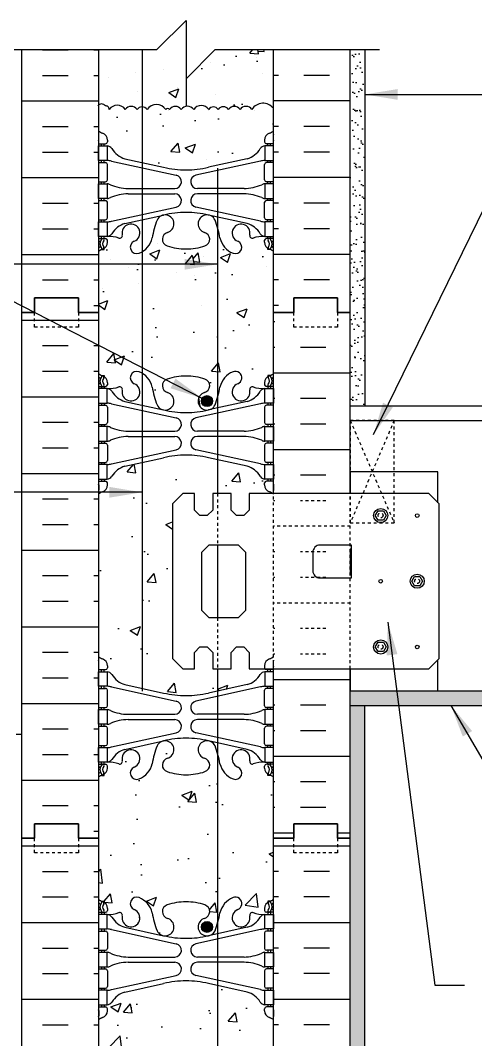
# Model space of a CAD drawing. Header units: inches. Extents: x 79.7 to 136.1, y 76 to 143.3.
# Drawn here: x 99.79 to 115.38, y 108.43 to 143.32 of the extents above; entities that cross this region are included whole.
import ezdxf

# ---------------------------------------------------------------- set-up
doc = ezdxf.new("R2010")
doc.units = ezdxf.units.IN
doc.header["$LTSCALE"] = 0.5
doc.header["$MEASUREMENT"] = 0
doc.linetypes.add('DASHED2', pattern=[0.375, 0.25, -0.125])
doc.linetypes.add('HIDDEN2', pattern=[0.1875, 0.125, -0.0625])
for name, color, linetype in [('HATCH', 12, 'Continuous'), ('line25', 2, 'Continuous'), ('LINE3', 3, 'Continuous'), ('LINE50', 5, 'Continuous'), ('LINE9', 9, 'Continuous'), ('TEXT', 4, 'Continuous'), ('Web_Edge', 9, 'Continuous')]:
    doc.layers.add(name, color=color, linetype=linetype)
doc.styles.add('DIM', font='romans.shx', dxfattribs={"width": 0.7})
doc.dimstyles.new('ext_12', dxfattribs={"dimscale": 12, "dimtxt": 0.09375, "dimasz": 0.09375, "dimexe": 0.09375, "dimexo": 0.0625, "dimgap": 0.0625, "dimtad": 1, "dimdec": 1, "dimzin": 3, "dimdsep": 46, "dimlunit": 4, "dimtxsty": 'DIM', "dimcen": 0.09, "dimdle": 0.09375, "dimclrt": 4, "dimadec": 0, "dimazin": 0, "dimtfac": 1, "dimtdec": 1, "dimtmove": 2, "dimatfit": 3, "dimfxl": 1, "dimfrac": 2, "dimtolj": 1, "dimtzin": 0, "dimarcsym": 0})

msp = doc.modelspace()

# ---------------------------------------------------------------- hatches: boundary and pattern name
at = {"layer": 'HATCH'}
h = msp.add_hatch(dxfattribs=at)
h.set_pattern_fill('AR-CONC', color=256, scale=0.5)
h.paths.add_polyline_path([(108.461, 142.32), (107.917, 142.32), (107.944, 142.173), (107.645, 142.199), (107.748, 142.32), (106.461, 142.32), (105.461, 141.32), (105.461, 140.38, 0.196927), (105.293, 140.272, 0.520567), (104.9, 140.272, 0.520567), (104.769, 140.272, 0.520567), (104.127, 140.272, 0.244698), (103.956, 140.361), (103.956, 138.454), (104.693, 138.293, 0.057795), (105.461, 138.203, 0.057795), (106.229, 138.293), (107.551, 138.583, 0.196323), (108, 138.929, -0.188973), (108.156, 139.024), (108.261, 139.024), (108.261, 139.094), (108.214, 139.094, -0.414214), (108.151, 139.157), (108.151, 139.224, -0.317837), (108.318, 139.46, 0.082415), (108.461, 139.539)])
h.paths.add_polyline_path([(103.956, 140.361, 0.244698), (103.786, 140.272, 0.520567), (103.38, 140.272, 0.520567), (102.829, 140.272, 0.520567), (102.698, 140.39, 0.448264), (102.461, 140.418), (102.461, 139.539, 0.082415), (102.604, 139.46, -0.317837), (102.771, 139.224), (102.771, 139.157, -0.414214), (102.709, 139.094), (102.661, 139.094), (102.661, 139.024), (102.766, 139.024, -0.188973), (102.922, 138.929, 0.196323), (103.371, 138.583), (103.956, 138.454)])
h.paths.add_polyline_path([(103.956, 135.401, -0.038735), (103.853, 135.35, -1), (103.689, 135.759, 2.182095), (103.279, 135.972, -0.601435), (103.16, 135.867, 0.10046), (102.766, 135.924), (102.661, 135.924), (102.661, 135.854), (102.709, 135.854, -0.414214), (102.771, 135.792), (102.771, 135.724, -0.249069), (102.661, 135.517), (102.661, 135.475), (102.571, 135.475, 0.064398), (102.461, 135.409), (102.461, 133.604), (102.787, 133.729), (102.685, 133.426), (102.461, 133.577), (102.461, 133.32), (102.461, 131.231, 0.064398), (102.571, 131.165), (102.661, 131.165), (102.661, 131.124, -0.249069), (102.771, 130.916), (102.771, 130.849, -0.414214), (102.709, 130.786), (102.661, 130.786), (102.661, 130.716), (102.766, 130.716, 0.10046), (103.16, 130.774, -0.601435), (103.279, 130.669, 2.182095), (103.689, 130.882, -1), (103.853, 131.29, -0.038735), (103.956, 131.239)])
h.paths.add_polyline_path([(106.534, 136.254, 0.02034), (106.455, 136.485, 0.223253), (106.255, 136.65), (106.235, 136.654, 0.955472), (106.097, 136.061, -0.735593), (106.11, 135.603, -0.082755), (105.461, 135.495, -0.082755), (104.812, 135.603, -0.735593), (104.825, 136.061, 0.955472), (104.687, 136.654), (104.667, 136.65, 0.223253), (104.467, 136.485, 0.053157), (104.301, 135.871, -0.203716), (103.956, 135.401), (103.956, 131.239, -0.203716), (104.301, 130.769, 0.053157), (104.467, 130.155, 0.223253), (104.667, 129.99), (104.687, 129.986, 0.955472), (104.825, 130.58, -0.735593), (104.812, 131.038, -0.082755), (105.461, 131.146, -0.082755), (106.11, 131.038, -0.735593), (106.097, 130.58, 0.955472), (106.235, 129.986), (106.255, 129.99, 0.223253), (106.455, 130.155, 0.02034), (106.534, 130.386)])
h.paths.add_polyline_path([(105.745, 134.964), (105.688, 135.278), (105.447, 134.99)], flags=16)
h.paths.add_polyline_path([(106.367, 130.286, -1), (105.992, 130.286, -1)], flags=16)
h.paths.add_polyline_path([(108.461, 133.32), (108.461, 135.409, 0.064398), (108.351, 135.475), (108.261, 135.475), (108.261, 135.517, -0.249069), (108.151, 135.724), (108.151, 135.792, -0.414214), (108.214, 135.854), (108.261, 135.854), (108.261, 135.924), (108.156, 135.924, 0.10046), (107.762, 135.867, -0.601435), (107.643, 135.972, 2.182095), (107.233, 135.759, -1), (107.069, 135.35, -0.24438), (106.621, 135.871, 0.032781), (106.534, 136.254), (106.534, 130.386, 0.032781), (106.621, 130.769, -0.24438), (107.069, 131.29, -1), (107.233, 130.882, 2.182095), (107.643, 130.669, -0.601435), (107.762, 130.774, 0.10046), (108.156, 130.716), (108.261, 130.716), (108.261, 130.786), (108.214, 130.786, -0.414214), (108.151, 130.849), (108.151, 130.916, -0.249069), (108.261, 131.124), (108.261, 131.165), (108.351, 131.165, 0.064398), (108.461, 131.231)])
h.paths.add_polyline_path([(106.636, 135.207), (106.988, 135.342), (106.886, 135.039)], flags=16)
h.paths.add_polyline_path([(106.534, 128.281), (106.229, 128.348, 0.057795), (105.461, 128.437, 0.057795), (104.693, 128.348), (103.956, 128.186), (103.956, 120.454), (104.693, 120.293, 0.057795), (105.461, 120.203, 0.057795), (106.229, 120.293), (106.534, 120.359), (106.534, 121.12), (106.376, 121.12), (106.376, 121.683), (106.189, 121.87), (105.939, 121.87), (105.751, 121.683), (105.751, 121.12), (105.355, 121.12), (105.001, 121.474), (105.001, 126.767), (105.355, 127.12), (105.751, 127.12), (105.751, 126.558), (105.939, 126.37), (106.189, 126.37), (106.376, 126.558), (106.376, 127.12), (106.534, 127.12)])
h.paths.add_polyline_path([(108.151, 127.416), (108.151, 127.484, -0.414214), (108.214, 127.546), (108.261, 127.546), (108.261, 127.616), (108.156, 127.616, -0.188973), (108, 127.711, 0.196323), (107.551, 128.058), (106.534, 128.281), (106.534, 127.12), (107.001, 127.12), (107.001, 126.558), (107.189, 126.37), (107.439, 126.37), (107.626, 126.558), (107.626, 127.12), (108.436, 127.12, 0.066668), (108.318, 127.181, -0.317837)])
h.paths.add_polyline_path([(103.956, 128.186), (103.371, 128.058, 0.196323), (102.922, 127.711, -0.188973), (102.766, 127.616), (102.661, 127.616), (102.661, 127.546), (102.709, 127.546, -0.414214), (102.771, 127.484), (102.771, 127.416, -0.317837), (102.604, 127.181, 0.082415), (102.461, 127.102), (102.461, 121.539, 0.082415), (102.604, 121.46, -0.317837), (102.771, 121.224), (102.771, 121.157, -0.414214), (102.709, 121.094), (102.661, 121.094), (102.661, 121.024), (102.766, 121.024, -0.188973), (102.922, 120.929, 0.196323), (103.371, 120.583), (103.956, 120.454)])
h.paths.add_polyline_path([(108, 120.929, -0.188973), (108.156, 121.024), (108.261, 121.024), (108.261, 121.094), (108.214, 121.094, -0.242214), (108.163, 121.12), (107.626, 121.12), (107.626, 121.683), (107.439, 121.87), (107.189, 121.87), (107.001, 121.683), (107.001, 121.12), (106.534, 121.12), (106.534, 120.359), (107.551, 120.583, 0.196323)])
h.paths.add_polyline_path([(106.534, 118.254, 0.02034), (106.455, 118.485, 0.223253), (106.255, 118.65), (106.235, 118.654, 0.955472), (106.097, 118.061, -0.735593), (106.11, 117.603, -0.082755), (105.461, 117.495, -0.082755), (104.812, 117.603, -0.735593), (104.825, 118.061, 0.955472), (104.687, 118.654), (104.667, 118.65, 0.223253), (104.467, 118.485, 0.053157), (104.301, 117.871, -0.24438), (103.853, 117.35, -1), (103.689, 117.759, 2.182095), (103.279, 117.972, -0.601435), (103.16, 117.867, 0.10046), (102.766, 117.924), (102.661, 117.924), (102.661, 117.854), (102.709, 117.854, -0.414214), (102.771, 117.792), (102.771, 117.724, -0.249069), (102.661, 117.517), (102.661, 117.475), (102.571, 117.475, 0.064398), (102.461, 117.409), (102.461, 115.32), (102.461, 113.231, 0.064398), (102.571, 113.165), (102.661, 113.165), (102.661, 113.124, -0.249069), (102.771, 112.916), (102.771, 112.849, -0.414214), (102.709, 112.786), (102.661, 112.786), (102.661, 112.716), (102.766, 112.716, 0.10046), (103.16, 112.774, -0.601435), (103.279, 112.669, 2.182095), (103.689, 112.882, -1), (103.853, 113.29, -0.24438), (104.301, 112.769, 0.053157), (104.467, 112.155, 0.223253), (104.667, 111.99), (104.687, 111.986, 0.955472), (104.825, 112.58, -0.735593), (104.812, 113.038, -0.082755), (105.461, 113.146, -0.082755), (106.11, 113.038, -0.735593), (106.097, 112.58, 0.955472), (106.235, 111.986), (106.255, 111.99, 0.223253), (106.455, 112.155, 0.02034), (106.534, 112.386)])
h.paths.add_polyline_path([(106.367, 112.286, -1), (105.992, 112.286, -1)], flags=16)
h.paths.add_polyline_path([(108.461, 115.32), (108.461, 117.409, 0.064398), (108.351, 117.475), (108.261, 117.475), (108.261, 117.517, -0.249069), (108.151, 117.724), (108.151, 117.792, -0.414214), (108.214, 117.854), (108.261, 117.854), (108.261, 117.924), (108.156, 117.924, 0.10046), (107.762, 117.867, -0.601435), (107.643, 117.972, 2.182095), (107.233, 117.759, -1), (107.069, 117.35, -0.24438), (106.621, 117.871, 0.032781), (106.534, 118.254), (106.534, 112.386, 0.032781), (106.621, 112.769, -0.24438), (107.069, 113.29, -1), (107.233, 112.882, 2.182095), (107.643, 112.669, -0.601435), (107.762, 112.774, 0.10046), (108.156, 112.716), (108.261, 112.716), (108.261, 112.786), (108.214, 112.786, -0.414214), (108.151, 112.849), (108.151, 112.916, -0.249069), (108.261, 113.124), (108.261, 113.165), (108.351, 113.165, 0.064398), (108.461, 113.231)])
h.paths.add_polyline_path([(106.534, 110.281), (106.229, 110.348, 0.057795), (105.461, 110.437, 0.057795), (104.693, 110.348), (103.371, 110.058, 0.196323), (102.922, 109.711, -0.188973), (102.766, 109.616), (102.661, 109.616), (102.661, 109.546), (102.709, 109.546, -0.414214), (102.771, 109.484), (102.771, 109.416, -0.317837), (102.604, 109.181, 0.082415), (102.461, 109.102), (102.461, 103.539, 0.082415), (102.604, 103.46, -0.317837), (102.771, 103.224), (102.771, 103.157, -0.414214), (102.709, 103.094), (102.661, 103.094), (102.661, 103.024), (102.766, 103.024, -0.188973), (102.922, 102.929, 0.196323), (103.371, 102.583), (104.693, 102.293, 0.057795), (105.461, 102.203, 0.057795), (106.229, 102.293), (106.534, 102.359)])
h.paths.add_polyline_path([(108.461, 109.102, 0.082415), (108.318, 109.181, -0.317837), (108.151, 109.416), (108.151, 109.484, -0.414214), (108.214, 109.546), (108.261, 109.546), (108.261, 109.616), (108.156, 109.616, -0.188973), (108, 109.711, 0.196323), (107.551, 110.058), (106.534, 110.281), (106.534, 102.359), (107.551, 102.583, 0.196323), (108, 102.929, -0.188973), (108.156, 103.024), (108.261, 103.024), (108.261, 103.094), (108.214, 103.094, -0.414214), (108.151, 103.157), (108.151, 103.224, -0.317837), (108.318, 103.46, 0.082415), (108.461, 103.539)])
h.paths.add_polyline_path([(106.534, 100.254, 0.02034), (106.455, 100.485, 0.223253), (106.255, 100.65), (106.235, 100.654, 0.955472), (106.097, 100.061, -0.735593), (106.11, 99.603, -0.082755), (105.461, 99.495, -0.082755), (104.812, 99.603, -0.735593), (104.825, 100.061, 0.955472), (104.687, 100.654), (104.667, 100.65, 0.223253), (104.467, 100.485, 0.053157), (104.301, 99.871, -0.24438), (103.853, 99.35, -1), (103.689, 99.759, 2.182095), (103.279, 99.972, -0.601435), (103.16, 99.867, 0.10046), (102.766, 99.924), (102.661, 99.924), (102.661, 99.854), (102.709, 99.854, -0.414214), (102.771, 99.792), (102.771, 99.724, -0.249069), (102.661, 99.517), (102.661, 99.475), (102.571, 99.475, 0.064398), (102.461, 99.409), (102.461, 97.32), (104.461, 97.32), (105.461, 98.32), (105.461, 96.32), (106.461, 97.32), (106.534, 97.32)])
h.paths.add_polyline_path([(108.461, 99.409, 0.064398), (108.351, 99.475), (108.261, 99.475), (108.261, 99.517, -0.249069), (108.151, 99.724), (108.151, 99.792, -0.414214), (108.214, 99.854), (108.261, 99.854), (108.261, 99.924), (108.156, 99.924, 0.10046), (107.762, 99.867, -0.601435), (107.643, 99.972, 2.182095), (107.233, 99.759, -1), (107.069, 99.35, -0.24438), (106.621, 99.871, 0.032781), (106.534, 100.254), (106.534, 97.32), (108.461, 97.32)])
h = msp.add_hatch(dxfattribs=at)
h.set_pattern_fill('AR-SAND', color=256, scale=0.25, style=0)
h.paths.add_polyline_path([(111.086, 130.12), (111.586, 130.12), (111.586, 142.32), (111.086, 142.32), (111.086, 133.32)])
h = msp.add_hatch(dxfattribs=at)
h.set_pattern_fill('INSUL', color=256, scale=7, style=0)
h.set_pattern_definition([(0, (-2823.7005, -281.6892), (0, 2.625), []), (0, (-2823.7005, -280.8142), (0, 2.625), [0.875, -0.875]), (0, (-2823.7005, -279.9392), (0, 2.625), [0.875, -0.875])])
h.paths.add_polyline_path([(99.836, 115.32), (100.274, 115.32), (100.274, 115.82), (101.774, 115.82), (101.774, 115.32), (102.461, 115.32), (102.461, 133.32), (101.774, 133.32), (101.774, 133.82), (100.274, 133.82), (100.274, 133.32), (99.836, 133.32)])
h = msp.add_hatch(dxfattribs=at)
h.set_pattern_fill('INSUL', color=256, scale=7, angle=180, style=0)
h.paths.add_polyline_path([(108.456, 129.416), (108.156, 129.416), (108.156, 128.916), (108.456, 128.916)])
h.paths.add_polyline_path([(111.086, 133.32), (110.649, 133.32), (110.649, 132.82), (109.149, 132.82), (109.149, 133.32), (108.461, 133.32), (108.461, 127.12), (111.086, 127.12)])
h = msp.add_hatch(dxfattribs=at)
h.set_pattern_fill('INSUL', color=256, scale=7, angle=180, style=0)
h.paths.add_polyline_path([(111.086, 121.12), (108.461, 121.12), (108.461, 115.32), (109.149, 115.32), (109.149, 115.82), (110.649, 115.82), (110.649, 115.32), (111.086, 115.32)])
h = msp.add_hatch(dxfattribs=at)
h.set_pattern_fill('AR-SAND', color=256, scale=0.25, style=0)
h.paths.add_polyline_path([(135.086, 120.37), (111.086, 120.37), (111.086, 119.87), (135.086, 119.87)])
h = msp.add_hatch(dxfattribs=at)
h.set_pattern_fill('AR-SAND', color=256, scale=0.25, style=0)
h.paths.add_polyline_path([(111.586, 119.87), (111.086, 119.87), (111.086, 115.32), (111.086, 97.32), (111.586, 97.32)])
h = msp.add_hatch(dxfattribs=at)
h.set_pattern_fill('INSUL', color=256, scale=7, style=0)
h.set_pattern_definition([(0, (-2823.7005, -299.6892), (0, 2.625), []), (0, (-2823.7005, -298.8142), (0, 2.625), [0.875, -0.875]), (0, (-2823.7005, -297.9392), (0, 2.625), [0.875, -0.875])])
h.paths.add_polyline_path([(99.836, 97.32), (100.274, 97.32), (100.274, 97.82), (101.774, 97.82), (101.774, 97.32), (102.461, 97.32), (102.461, 115.32), (101.774, 115.32), (101.774, 115.82), (100.274, 115.82), (100.274, 115.32), (99.836, 115.32)])
h = msp.add_hatch(dxfattribs=at)
h.set_pattern_fill('INSUL', color=256, scale=7, style=0)
h.set_pattern_definition([(180, (3034.6227, -299.6892), (0, 2.625), []), (180, (3034.6227, -298.8142), (0, 2.625), [0.875, -0.875]), (180, (3034.6227, -297.9392), (0, 2.625), [0.875, -0.875])])
h.paths.add_polyline_path([(111.086, 97.32), (110.649, 97.32), (110.649, 97.82), (109.149, 97.82), (109.149, 97.32), (108.461, 97.32), (108.461, 115.32), (109.149, 115.32), (109.149, 115.82), (110.649, 115.82), (110.649, 115.32), (111.086, 115.32)])
at = {"layer": 'LINE3'}
for points in [[(105.992, 130.286, 1), (106.367, 130.286, 1)], [(105.992, 112.286, 1), (106.367, 112.286, 1)]]:
    msp.add_hatch(color=256, dxfattribs=at).paths.add_polyline_path(points)

# ---------------------------------------------------------------- linework, layer by layer
at = {"layer": 'HATCH'}
for p, q in [((100.549, 142.311), (101.424, 142.311)), ((102.299, 142.311), (102.461, 142.311)), ((107.645, 142.199), (107.748, 142.32)), ((107.645, 142.199), (107.944, 142.172)), ((107.857, 142.045), (107.857, 142.045)), ((107.945, 142.17), (107.917, 142.32)), ((108.623, 142.311), (108.461, 142.311)), ((110.373, 142.311), (109.498, 142.311)), ((106.3, 141.886), (106.3, 141.886)), ((100.549, 141.436), (101.424, 141.436)), ((102.299, 141.436), (102.461, 141.436)), ((102.805, 141.38), (102.805, 141.38)), ((103.732, 141.534), (103.732, 141.534)), ((104.699, 141.63), (104.699, 141.63)), ((108.081, 141.519), (108.081, 141.519)), ((108.623, 141.436), (108.461, 141.436)), ((110.373, 141.436), (109.498, 141.436)), ((104.868, 140.846), (105.219, 140.98)), ((105.117, 140.676), (105.219, 140.978)), ((105.166, 141.018), (105.166, 141.018)), ((103.797, 140.901), (103.797, 140.901)), ((104.868, 140.846), (105.117, 140.678)), ((106.466, 140.788), (106.466, 140.788)), ((99.836, 140.561), (102.461, 140.561)), ((111.086, 140.561), (108.461, 140.561)), ((104.851, 140.229), (104.851, 140.229)), ((106.239, 140.222), (106.239, 140.222)), ((107.793, 140.238), (107.793, 140.238)), ((100.549, 139.686), (101.424, 139.686)), ((102.299, 139.686), (102.461, 139.686)), ((108.623, 139.686), (108.461, 139.686)), ((110.373, 139.686), (109.498, 139.686)), ((100.549, 138.811), (101.424, 138.811)), ((102.299, 138.811), (102.461, 138.811)), ((106.178, 138.557), (106.178, 138.557)), ((108.623, 138.811), (108.461, 138.811)), ((110.373, 138.811), (109.498, 138.811)), ((99.836, 137.936), (102.461, 137.936)), ((111.086, 137.936), (108.461, 137.936)), ((100.549, 137.061), (101.424, 137.061)), ((102.299, 137.061), (102.461, 137.061)), ((108.623, 137.061), (108.461, 137.061)), ((110.373, 137.061), (109.498, 137.061)), ((100.549, 136.186), (101.424, 136.186)), ((102.299, 136.186), (102.461, 136.186)), ((108.623, 136.186), (108.461, 136.186)), ((110.373, 136.186), (109.498, 136.186)), ((104.498, 135.691), (104.498, 135.691)), ((99.836, 135.311), (102.461, 135.311)), ((102.883, 135.132), (102.883, 135.132)), ((105.447, 134.99), (105.688, 135.278)), ((105.746, 134.962), (105.688, 135.275)), ((106.056, 135.228), (106.056, 135.228)), ((106.636, 135.207), (106.986, 135.342)), ((106.636, 135.207), (106.885, 135.039)), ((106.885, 135.037), (106.987, 135.339)), ((108.067, 135.187), (108.067, 135.187)), ((111.086, 135.311), (108.461, 135.311)), ((103.489, 134.876), (103.489, 134.876)), ((105.151, 134.687), (105.151, 134.687)), ((105.447, 134.99), (105.746, 134.964)), ((105.552, 135.02), (105.552, 135.02)), ((108.221, 134.907), (108.221, 134.907)), ((100.549, 134.436), (101.424, 134.436)), ((102.299, 134.436), (102.461, 134.436)), ((105.741, 134.571), (105.741, 134.571)), ((108.623, 134.436), (108.461, 134.436)), ((110.373, 134.436), (109.498, 134.436)), ((102.595, 134.157), (102.595, 134.157)), ((103.847, 134.322), (103.847, 134.322)), ((102.461, 133.604), (102.785, 133.729)), ((102.684, 133.425), (102.786, 133.727)), ((102.299, 133.561), (102.461, 133.561)), ((102.461, 133.577), (102.684, 133.427)), ((105.996, 133.564), (105.996, 133.564)), ((108.623, 133.561), (108.461, 133.561))]:
    msp.add_line(p, q, dxfattribs=at)
at = {"layer": 'HATCH', "linetype": 'HIDDEN2'}
for p, q in [((108.5, 126.875), (108.461, 126.875)), ((110.25, 126.875), (109.375, 126.875)), ((111.086, 126), (108.461, 126)), ((108.5, 125.125), (108.461, 125.125)), ((110.25, 125.125), (109.375, 125.125)), ((108.5, 124.25), (108.461, 124.25)), ((110.25, 124.25), (109.375, 124.25)), ((111.086, 123.375), (108.461, 123.375)), ((108.5, 122.5), (108.461, 122.5)), ((110.25, 122.5), (109.375, 122.5)), ((108.5, 121.625), (108.461, 121.625)), ((110.25, 121.625), (109.375, 121.625))]:
    msp.add_line(p, q, dxfattribs=at)
at = {"layer": 'HATCH'}
msp.add_lwpolyline([(108.451, 140.311, 0.520567), (107.717, 140.272, 0.520567), (107.311, 140.272, 0.520567), (106.917, 140.272, 0.520567), (106.564, 140.272, 0.520567), (106.236, 140.272, 0.520567), (105.725, 140.272, 0.520567), (105.293, 140.272, 0.520567), (104.9, 140.272, 0.520567), (104.769, 140.272, 0.520567), (104.127, 140.272, 0.520567), (103.786, 140.272, 0.520567), (103.38, 140.272, 0.520567), (102.829, 140.272, 0.520567), (102.698, 140.39, 0.520567), (102.436, 140.39)], format="xyb", dxfattribs=at)
at = {"layer": 'line25'}
for p, q in [((102.461, 142.32), (102.461, 133.32)), ((108.461, 133.32), (108.461, 142.32)), ((102.461, 133.32), (102.461, 115.32)), ((108.461, 127.12), (108.461, 133.32)), ((111.086, 129.62), (135.086, 129.62)), ((114.086, 127.87), (111.086, 127.87)), ((111.086, 127.87), (111.086, 127.12)), ((114.086, 126.807), (114.086, 127.87)), ((114.086, 120.37), (114.086, 121.434)), ((108.461, 115.32), (108.461, 121.12)), ((111.086, 121.12), (111.086, 120.37)), ((111.086, 120.37), (135.086, 120.37)), ((111.086, 120.37), (114.086, 120.37)), ((102.461, 115.32), (102.461, 97.32)), ((108.461, 97.32), (108.461, 115.32))]:
    msp.add_line(p, q, dxfattribs=at)
for points in [[(105.001, 126.767), (105.001, 121.474), (105.355, 121.12), (105.751, 121.12), (105.751, 121.683), (105.939, 121.87), (106.189, 121.87), (106.376, 121.683), (106.376, 121.12), (107.001, 121.12), (107.001, 121.683), (107.189, 121.87), (107.439, 121.87), (107.626, 121.683), (107.626, 121.12), (113.773, 121.12), (114.126, 121.474), (114.126, 126.767), (113.773, 127.12), (107.626, 127.12), (107.626, 126.558), (107.439, 126.37), (107.189, 126.37), (107.001, 126.558), (107.001, 127.12), (106.376, 127.12), (106.376, 126.558), (106.189, 126.37), (105.939, 126.37), (105.751, 126.558), (105.751, 127.12), (105.355, 127.12)], [(106.251, 122.87), (106.001, 123.12), (106.001, 125.12), (106.251, 125.37), (107.251, 125.37), (107.501, 125.12), (107.501, 123.12), (107.251, 122.87)]]:
    msp.add_lwpolyline(points, close=True, dxfattribs=at)
msp.add_lwpolyline([(109.801, 124.483, 0.414214), (110.051, 124.233), (111.126, 124.233), (111.126, 125.358), (110.051, 125.358, 0.414214), (109.801, 125.108)], format="xyb", close=True, dxfattribs=at)
at = {"layer": 'LINE3'}
for p, q in [((103.956, 142.32), (103.956, 120.354)), ((105.461, 141.32), (105.461, 140.38)), ((106.534, 138.266), (106.534, 127.12)), ((106.534, 125.37), (106.534, 122.87)), ((106.534, 121.12), (106.534, 97.32))]:
    msp.add_line(p, q, dxfattribs=at)
at = {"layer": 'LINE3', "linetype": 'HIDDEN2'}
for p, q in [((106.534, 127.12), (106.534, 125.37)), ((106.534, 122.87), (106.534, 121.12))]:
    msp.add_line(p, q, dxfattribs=at)
at = {"layer": 'LINE3'}
for centre in [(106.18, 130.286), (106.18, 112.286)]:
    msp.add_circle(centre, 0.188, dxfattribs=at)
at = {"layer": 'LINE50'}
for p, q in [((99.836, 133.32), (99.836, 142.32)), ((111.086, 133.32), (111.086, 142.32)), ((99.836, 115.32), (99.836, 133.32)), ((111.086, 127.12), (111.086, 133.32)), ((111.086, 115.32), (111.086, 121.12)), ((99.836, 97.32), (99.836, 115.32)), ((111.086, 97.32), (111.086, 115.32))]:
    msp.add_line(p, q, dxfattribs=at)
for points in [[(99.836, 133.32), (100.274, 133.32), (100.274, 133.82), (101.774, 133.82), (101.774, 133.32), (102.461, 133.32)], [(102.461, 133.32), (101.774, 133.32), (101.774, 133.82), (100.274, 133.82), (100.274, 133.32), (99.836, 133.32)], [(111.086, 133.32), (110.649, 133.32), (110.649, 133.82), (109.149, 133.82), (109.149, 133.32), (108.461, 133.32)], [(108.461, 133.32), (109.149, 133.32), (109.149, 133.82), (110.649, 133.82), (110.649, 133.32), (111.086, 133.32)], [(102.461, 115.32), (101.774, 115.32), (101.774, 115.82), (100.274, 115.82), (100.274, 115.32), (99.836, 115.32)], [(99.836, 115.32), (100.274, 115.32), (100.274, 115.82), (101.774, 115.82), (101.774, 115.32), (102.461, 115.32)], [(108.461, 115.32), (109.149, 115.32), (109.149, 115.82), (110.649, 115.82), (110.649, 115.32), (111.086, 115.32)], [(111.086, 115.32), (110.649, 115.32), (110.649, 115.82), (109.149, 115.82), (109.149, 115.32), (108.461, 115.32)]]:
    msp.add_lwpolyline(points, dxfattribs=at)
at = {"layer": 'LINE9'}
for p, q in [((111.586, 142.32), (111.586, 130.12)), ((111.086, 130.12), (135.086, 130.12)), ((111.086, 125.233), (111.086, 124.358)), ((111.086, 125.233), (111.126, 125.233)), ((111.086, 124.358), (111.126, 124.358)), ((111.086, 119.87), (135.086, 119.87)), ((111.586, 97.32), (111.586, 119.87)), ((99.836, 118.879), (99.649, 118.879))]:
    msp.add_line(p, q, dxfattribs=at)
at = {"layer": 'LINE9', "linetype": 'HIDDEN2'}
for p, q in [((111.086, 129.62), (112.586, 126.12)), ((112.586, 129.62), (111.086, 126.12)), ((108.461, 121.12), (108.461, 127.102)), ((111.086, 121.12), (111.086, 127.12))]:
    msp.add_line(p, q, dxfattribs=at)
at = {"layer": 'LINE9'}
msp.add_lwpolyline([(98.086, 142.32), (104.461, 142.32), (105.461, 143.32), (105.461, 141.32), (106.461, 142.32), (112.086, 142.32)], dxfattribs=at)
at = {"layer": 'LINE9', "linetype": 'DASHED2', "ltscale": 0.15}
for points in [[(101.774, 133.32), (101.774, 133.32), (101.774, 132.82), (100.274, 132.82), (100.274, 133.32), (100.274, 133.32)], [(101.774, 133.32), (101.774, 133.32), (101.774, 132.82), (100.274, 132.82), (100.274, 133.32), (100.274, 133.32)], [(110.649, 133.32), (110.649, 133.32), (110.649, 132.82), (109.149, 132.82), (109.149, 133.32), (109.149, 133.32)], [(110.649, 133.32), (110.649, 133.32), (110.649, 132.82), (109.149, 132.82), (109.149, 133.32), (109.149, 133.32)], [(101.774, 115.32), (101.774, 115.32), (101.774, 114.82), (100.274, 114.82), (100.274, 115.32), (100.274, 115.32)], [(101.774, 115.32), (101.774, 115.32), (101.774, 114.82), (100.274, 114.82), (100.274, 115.32), (100.274, 115.32)], [(110.649, 115.32), (110.649, 115.32), (110.649, 114.82), (109.149, 114.82), (109.149, 115.32), (109.149, 115.32)], [(110.649, 115.32), (110.649, 115.32), (110.649, 114.82), (109.149, 114.82), (109.149, 115.32), (109.149, 115.32)]]:
    msp.add_lwpolyline(points, dxfattribs=at)
at = {"layer": 'LINE9', "linetype": 'HIDDEN2'}
msp.add_lwpolyline([(111.086, 126.12), (112.586, 126.12), (112.586, 129.62), (111.086, 129.62)], close=True, dxfattribs=at)
at = {"layer": 'LINE9'}
for points in [[(112.219, 126.53), (112.311, 126.37), (112.219, 126.21), (112.034, 126.21), (111.942, 126.37), (112.034, 126.53)], [(113.469, 124.28), (113.561, 124.12), (113.469, 123.96), (113.284, 123.96), (113.192, 124.12), (113.284, 124.28)], [(112.219, 122.03), (112.311, 121.87), (112.219, 121.71), (112.034, 121.71), (111.942, 121.87), (112.034, 122.03)]]:
    msp.add_lwpolyline(points, close=True, dxfattribs=at)
for centre, radius in [((112.126, 126.37), 0.241), ((113.376, 126.37), 0.0625), ((113.376, 124.12), 0.241), ((112.126, 124.12), 0.0625), ((112.126, 121.87), 0.241), ((113.376, 121.87), 0.0625)]:
    msp.add_circle(centre, radius, dxfattribs=at)
at = {"layer": 'LINE9', "linetype": 'DASHED2'}
for centre in [(112.122, 126.374), (113.372, 124.124), (112.122, 121.874)]:
    msp.add_circle(centre, 0.0843, dxfattribs=at)
at = {"layer": 'Web_Edge'}
for p, q in [((102.471, 139.214), (102.471, 139.4)), ((102.771, 139.224), (102.771, 139.157)), ((108.151, 139.224), (108.151, 139.157)), ((108.451, 139.214), (108.451, 139.4)), ((102.461, 139.094), (102.709, 139.094)), ((102.571, 139.024), (102.571, 139.094)), ((102.661, 139.024), (102.661, 139.094)), ((108.461, 139.094), (108.214, 139.094)), ((108.261, 139.024), (108.261, 139.094)), ((108.351, 139.024), (108.351, 139.094)), ((102.571, 138.454), (102.571, 138.524)), ((102.661, 138.454), (102.661, 138.524)), ((103.371, 138.583), (104.693, 138.293)), ((107.551, 138.583), (106.229, 138.293)), ((108.261, 138.454), (108.261, 138.524)), ((108.351, 138.454), (108.351, 138.524)), ((102.461, 138.454), (102.709, 138.454)), ((102.771, 137.857), (102.771, 138.392)), ((102.91, 138.5), (105.121, 138.019)), ((108.012, 138.5), (105.801, 138.019)), ((108.151, 137.857), (108.151, 138.392)), ((108.461, 138.454), (108.214, 138.454)), ((102.461, 137.794), (102.709, 137.794)), ((102.571, 137.724), (102.571, 137.794)), ((102.661, 137.724), (102.661, 137.794)), ((103.476, 137.564), (105.072, 137.564)), ((107.446, 137.564), (105.85, 137.564)), ((108.461, 137.794), (108.214, 137.794)), ((108.261, 137.724), (108.261, 137.794)), ((108.351, 137.724), (108.351, 137.794)), ((102.461, 137.154), (102.709, 137.154)), ((102.571, 137.154), (102.571, 137.224)), ((102.661, 137.154), (102.661, 137.224)), ((103.476, 137.384), (105.072, 137.384)), ((107.446, 137.384), (105.85, 137.384)), ((108.461, 137.154), (108.214, 137.154)), ((108.261, 137.154), (108.261, 137.224)), ((108.351, 137.154), (108.351, 137.224)), ((102.771, 136.557), (102.771, 137.092)), ((102.91, 136.448), (105.121, 136.929)), ((108.012, 136.448), (105.801, 136.929)), ((108.151, 136.557), (108.151, 137.092)), ((102.461, 136.494), (102.709, 136.494)), ((102.571, 136.424), (102.571, 136.494)), ((102.661, 136.424), (102.661, 136.494)), ((103.371, 136.365), (104.693, 136.656)), ((107.551, 136.365), (106.229, 136.656)), ((108.461, 136.494), (108.214, 136.494)), ((108.261, 136.424), (108.261, 136.494)), ((108.351, 136.424), (108.351, 136.494)), ((102.461, 135.854), (102.709, 135.854)), ((102.461, 135.754), (102.503, 135.754)), ((102.571, 135.854), (102.571, 135.924)), ((102.661, 135.854), (102.661, 135.924)), ((102.771, 135.724), (102.771, 135.792)), ((108.151, 135.724), (108.151, 135.792)), ((108.461, 135.854), (108.214, 135.854)), ((108.261, 135.854), (108.261, 135.924)), ((108.351, 135.854), (108.351, 135.924)), ((108.461, 135.754), (108.419, 135.754)), ((102.571, 135.475), (102.661, 135.475)), ((102.661, 135.475), (102.661, 135.517)), ((108.261, 135.475), (108.261, 135.517)), ((108.351, 135.475), (108.261, 135.475)), ((102.461, 130.886), (102.503, 130.886)), ((102.571, 131.165), (102.661, 131.165)), ((102.661, 131.165), (102.661, 131.124)), ((102.771, 130.916), (102.771, 130.849)), ((108.151, 130.916), (108.151, 130.849)), ((108.351, 131.165), (108.261, 131.165)), ((108.261, 131.165), (108.261, 131.124)), ((108.461, 130.886), (108.419, 130.886)), ((102.461, 130.786), (102.709, 130.786)), ((102.571, 130.786), (102.571, 130.716)), ((102.661, 130.786), (102.661, 130.716)), ((108.461, 130.786), (108.214, 130.786)), ((108.261, 130.786), (108.261, 130.716)), ((108.351, 130.786), (108.351, 130.716)), ((102.571, 130.216), (102.571, 130.146)), ((102.661, 130.216), (102.661, 130.146)), ((102.91, 130.193), (105.121, 129.711)), ((103.371, 130.275), (104.693, 129.985)), ((108.012, 130.193), (105.801, 129.711)), ((107.551, 130.275), (106.229, 129.985)), ((108.261, 130.216), (108.261, 130.146)), ((108.351, 130.216), (108.351, 130.146)), ((102.461, 130.146), (102.709, 130.146)), ((102.771, 130.084), (102.771, 129.549)), ((108.151, 130.084), (108.151, 129.549)), ((108.461, 130.146), (108.214, 130.146)), ((102.461, 129.486), (102.709, 129.486)), ((102.571, 129.486), (102.571, 129.416)), ((102.661, 129.486), (102.661, 129.416)), ((108.461, 129.486), (108.214, 129.486)), ((108.261, 129.486), (108.261, 129.416)), ((108.351, 129.486), (108.351, 129.416)), ((103.476, 129.256), (105.072, 129.256)), ((107.446, 129.256), (105.85, 129.256)), ((102.461, 128.846), (102.709, 128.846)), ((102.571, 128.916), (102.571, 128.846)), ((102.661, 128.916), (102.661, 128.846)), ((102.771, 128.784), (102.771, 128.249)), ((103.476, 129.076), (105.072, 129.076)), ((107.446, 129.076), (105.85, 129.076)), ((108.151, 128.784), (108.151, 128.249)), ((108.461, 128.846), (108.214, 128.846)), ((108.261, 128.916), (108.261, 128.846)), ((108.351, 128.916), (108.351, 128.846)), ((102.91, 128.14), (105.121, 128.622)), ((108.012, 128.14), (105.801, 128.622)), ((102.461, 128.186), (102.709, 128.186)), ((102.571, 128.186), (102.571, 128.116)), ((102.661, 128.186), (102.661, 128.116)), ((103.371, 128.058), (104.693, 128.348)), ((107.551, 128.058), (106.229, 128.348)), ((108.461, 128.186), (108.214, 128.186)), ((108.261, 128.186), (108.261, 128.116)), ((108.351, 128.186), (108.351, 128.116)), ((102.461, 127.546), (102.709, 127.546)), ((102.471, 127.426), (102.471, 127.24)), ((102.571, 127.616), (102.571, 127.546)), ((102.661, 127.616), (102.661, 127.546)), ((102.771, 127.416), (102.771, 127.484)), ((108.151, 127.416), (108.151, 127.484)), ((108.461, 127.546), (108.214, 127.546)), ((108.261, 127.616), (108.261, 127.546)), ((108.351, 127.616), (108.351, 127.546)), ((108.451, 127.426), (108.451, 127.24)), ((102.461, 121.094), (102.709, 121.094)), ((102.471, 121.214), (102.471, 121.4)), ((102.571, 121.024), (102.571, 121.094)), ((102.661, 121.024), (102.661, 121.094)), ((102.771, 121.224), (102.771, 121.157)), ((108.151, 121.224), (108.151, 121.157)), ((108.461, 121.094), (108.214, 121.094)), ((108.261, 121.024), (108.261, 121.094)), ((108.351, 121.024), (108.351, 121.094)), ((108.451, 121.214), (108.451, 121.4)), ((102.461, 120.454), (102.709, 120.454)), ((102.571, 120.454), (102.571, 120.524)), ((102.661, 120.454), (102.661, 120.524)), ((102.771, 119.857), (102.771, 120.392)), ((102.91, 120.5), (105.121, 120.019)), ((103.371, 120.583), (104.693, 120.293)), ((108.012, 120.5), (105.801, 120.019)), ((107.551, 120.583), (106.229, 120.293)), ((108.151, 119.857), (108.151, 120.392)), ((108.461, 120.454), (108.214, 120.454)), ((108.261, 120.454), (108.261, 120.524)), ((108.351, 120.454), (108.351, 120.524)), ((102.461, 119.794), (102.709, 119.794)), ((102.571, 119.724), (102.571, 119.794)), ((102.661, 119.724), (102.661, 119.794)), ((108.461, 119.794), (108.214, 119.794)), ((108.261, 119.724), (108.261, 119.794)), ((108.351, 119.724), (108.351, 119.794)), ((103.476, 119.564), (105.072, 119.564)), ((103.476, 119.384), (105.072, 119.384)), ((107.446, 119.564), (105.85, 119.564)), ((107.446, 119.384), (105.85, 119.384)), ((102.461, 119.154), (102.709, 119.154)), ((102.571, 119.154), (102.571, 119.224)), ((102.661, 119.154), (102.661, 119.224)), ((102.771, 118.557), (102.771, 119.092)), ((108.151, 118.557), (108.151, 119.092)), ((108.461, 119.154), (108.214, 119.154)), ((108.261, 119.154), (108.261, 119.224)), ((108.351, 119.154), (108.351, 119.224)), ((102.91, 118.448), (105.121, 118.929)), ((103.371, 118.365), (104.693, 118.656)), ((108.012, 118.448), (105.801, 118.929)), ((107.551, 118.365), (106.229, 118.656)), ((102.461, 118.494), (102.709, 118.494)), ((102.571, 118.424), (102.571, 118.494)), ((102.661, 118.424), (102.661, 118.494)), ((108.461, 118.494), (108.214, 118.494)), ((108.261, 118.424), (108.261, 118.494)), ((108.351, 118.424), (108.351, 118.494)), ((102.461, 117.854), (102.709, 117.854)), ((102.461, 117.754), (102.503, 117.754)), ((102.571, 117.854), (102.571, 117.924)), ((102.661, 117.854), (102.661, 117.924)), ((102.771, 117.724), (102.771, 117.792)), ((108.151, 117.724), (108.151, 117.792)), ((108.461, 117.854), (108.214, 117.854)), ((108.261, 117.854), (108.261, 117.924)), ((108.351, 117.854), (108.351, 117.924)), ((108.461, 117.754), (108.419, 117.754)), ((102.571, 117.475), (102.661, 117.475)), ((102.661, 117.475), (102.661, 117.517)), ((108.261, 117.475), (108.261, 117.517)), ((108.351, 117.475), (108.261, 117.475)), ((102.571, 113.165), (102.661, 113.165)), ((102.661, 113.165), (102.661, 113.124)), ((108.351, 113.165), (108.261, 113.165)), ((108.261, 113.165), (108.261, 113.124)), ((102.461, 112.886), (102.503, 112.886)), ((102.461, 112.786), (102.709, 112.786)), ((102.571, 112.786), (102.571, 112.716)), ((102.661, 112.786), (102.661, 112.716)), ((102.771, 112.916), (102.771, 112.849)), ((108.151, 112.916), (108.151, 112.849)), ((108.461, 112.786), (108.214, 112.786)), ((108.261, 112.786), (108.261, 112.716)), ((108.351, 112.786), (108.351, 112.716)), ((108.461, 112.886), (108.419, 112.886)), ((102.461, 112.146), (102.709, 112.146)), ((102.571, 112.216), (102.571, 112.146)), ((102.661, 112.216), (102.661, 112.146)), ((102.771, 112.084), (102.771, 111.549)), ((102.91, 112.193), (105.121, 111.711)), ((103.371, 112.275), (104.693, 111.985)), ((108.012, 112.193), (105.801, 111.711)), ((107.551, 112.275), (106.229, 111.985)), ((108.151, 112.084), (108.151, 111.549)), ((108.461, 112.146), (108.214, 112.146)), ((108.261, 112.216), (108.261, 112.146)), ((108.351, 112.216), (108.351, 112.146)), ((102.461, 111.486), (102.709, 111.486)), ((102.571, 111.486), (102.571, 111.416)), ((102.661, 111.486), (102.661, 111.416)), ((108.461, 111.486), (108.214, 111.486)), ((108.261, 111.486), (108.261, 111.416)), ((108.351, 111.486), (108.351, 111.416)), ((103.476, 111.256), (105.072, 111.256)), ((103.476, 111.076), (105.072, 111.076)), ((107.446, 111.256), (105.85, 111.256)), ((107.446, 111.076), (105.85, 111.076)), ((102.461, 110.846), (102.709, 110.846)), ((102.571, 110.916), (102.571, 110.846)), ((102.661, 110.916), (102.661, 110.846)), ((102.771, 110.784), (102.771, 110.249)), ((102.91, 110.14), (105.121, 110.622)), ((108.012, 110.14), (105.801, 110.622)), ((108.151, 110.784), (108.151, 110.249)), ((108.461, 110.846), (108.214, 110.846)), ((108.261, 110.916), (108.261, 110.846)), ((108.351, 110.916), (108.351, 110.846)), ((103.371, 110.058), (104.693, 110.348)), ((107.551, 110.058), (106.229, 110.348)), ((102.461, 110.186), (102.709, 110.186)), ((102.571, 110.186), (102.571, 110.116)), ((102.661, 110.186), (102.661, 110.116)), ((108.461, 110.186), (108.214, 110.186)), ((108.261, 110.186), (108.261, 110.116)), ((108.351, 110.186), (108.351, 110.116)), ((102.571, 109.616), (102.571, 109.546)), ((102.661, 109.616), (102.661, 109.546)), ((108.261, 109.616), (108.261, 109.546)), ((108.351, 109.616), (108.351, 109.546)), ((102.461, 109.546), (102.709, 109.546)), ((102.471, 109.426), (102.471, 109.24)), ((102.771, 109.416), (102.771, 109.484)), ((108.151, 109.416), (108.151, 109.484)), ((108.461, 109.546), (108.214, 109.546)), ((108.451, 109.426), (108.451, 109.24))]:
    msp.add_line(p, q, dxfattribs=at)
for points in [[(102.466, 139.024), (102.766, 139.024), (102.766, 138.524), (102.466, 138.524)], [(108.456, 139.024), (108.156, 139.024), (108.156, 138.524), (108.456, 138.524)], [(102.466, 137.724), (102.766, 137.724), (102.766, 137.224), (102.466, 137.224)], [(108.456, 137.724), (108.156, 137.724), (108.156, 137.224), (108.456, 137.224)], [(102.466, 136.424), (102.766, 136.424), (102.766, 135.924), (102.466, 135.924)], [(108.456, 136.424), (108.156, 136.424), (108.156, 135.924), (108.456, 135.924)], [(102.466, 130.216), (102.766, 130.216), (102.766, 130.716), (102.466, 130.716)], [(108.456, 130.216), (108.156, 130.216), (108.156, 130.716), (108.456, 130.716)], [(102.466, 128.916), (102.766, 128.916), (102.766, 129.416), (102.466, 129.416)], [(108.456, 128.916), (108.156, 128.916), (108.156, 129.416), (108.456, 129.416)], [(102.466, 127.616), (102.766, 127.616), (102.766, 128.116), (102.466, 128.116)], [(108.456, 127.616), (108.156, 127.616), (108.156, 128.116), (108.456, 128.116)], [(102.466, 121.024), (102.766, 121.024), (102.766, 120.524), (102.466, 120.524)], [(108.456, 121.024), (108.156, 121.024), (108.156, 120.524), (108.456, 120.524)], [(102.466, 119.724), (102.766, 119.724), (102.766, 119.224), (102.466, 119.224)], [(108.456, 119.724), (108.156, 119.724), (108.156, 119.224), (108.456, 119.224)], [(102.466, 118.424), (102.766, 118.424), (102.766, 117.924), (102.466, 117.924)], [(108.456, 118.424), (108.156, 118.424), (108.156, 117.924), (108.456, 117.924)], [(102.466, 112.216), (102.766, 112.216), (102.766, 112.716), (102.466, 112.716)], [(108.456, 112.216), (108.156, 112.216), (108.156, 112.716), (108.456, 112.716)], [(102.466, 110.916), (102.766, 110.916), (102.766, 111.416), (102.466, 111.416)], [(108.456, 110.916), (108.156, 110.916), (108.156, 111.416), (108.456, 111.416)], [(102.466, 109.616), (102.766, 109.616), (102.766, 110.116), (102.466, 110.116)], [(108.456, 109.616), (108.156, 109.616), (108.156, 110.116), (108.456, 110.116)]]:
    msp.add_lwpolyline(points, close=True, dxfattribs=at)
for centre, radius, start, end in [((102.771, 139.931), 0.5, 231.6833, 250.5288), ((102.771, 139.931), 0.6, 238.8907, 238.927), ((102.451, 139.4), 0.02, 360, 58.927), ((102.521, 139.224), 0.25, 0, 70.5288), ((108.401, 139.224), 0.25, 109.4712, 180), ((108.151, 139.931), 0.5, 289.4712, 308.3167), ((108.471, 139.4), 0.02, 121.073, 180), ((108.151, 139.931), 0.6, 301.073, 301.1093), ((102.451, 139.214), 0.02, 299.988, 360), ((102.709, 139.157), 0.0625, 270, 0), ((102.723, 138.778), 0.25, 37.2777, 80.0823), ((103.57, 139.306), 0.75, 210.155, 254.5838), ((107.352, 139.306), 0.75, 285.4162, 329.845), ((108.199, 138.778), 0.25, 99.9177, 142.7223), ((108.214, 139.157), 0.0625, 180, 270), ((108.471, 139.214), 0.02, 180, 240.012), ((102.675, 137.528), 1, 76.4291, 84.7991), ((108.247, 137.528), 1, 95.2009, 103.5709), ((102.709, 138.392), 0.0625, 0, 90), ((105.461, 141.56), 3.356, 256.7692, 270), ((105.461, 141.56), 3.356, 270, 283.2308), ((108.214, 138.392), 0.0625, 90, 180), ((102.709, 137.857), 0.0625, 270, 0), ((105.072, 137.794), 0.23, 270, 77.6055), ((105.85, 137.794), 0.23, 102.3945, 270), ((108.214, 137.857), 0.0625, 180, 270), ((102.762, 137.505), 0.219, 60.4937, 88.92), ((102.762, 137.505), 0.219, 60.4937, 88.92), ((103.506, 139.164), 1.6, 246.5673, 268.9203), ((103.506, 139.164), 1.6, 246.5673, 268.9203), ((107.416, 139.164), 1.6, 271.0797, 293.4327), ((107.416, 139.164), 1.6, 271.0797, 293.4327), ((108.16, 137.505), 0.219, 91.08, 119.5063), ((108.16, 137.505), 0.219, 91.08, 119.5063), ((102.709, 137.092), 0.0625, 0, 90), ((102.762, 137.443), 0.219, 271.08, 299.5063), ((103.506, 135.784), 1.6, 91.0797, 113.4327), ((105.072, 137.154), 0.23, 282.3945, 90), ((105.85, 137.154), 0.23, 90, 257.6055), ((107.416, 135.784), 1.6, 66.5673, 88.9203), ((108.16, 137.443), 0.219, 240.4937, 268.92), ((108.214, 137.092), 0.0625, 90, 180), ((102.709, 136.557), 0.0625, 270, 0), ((102.675, 137.42), 1, 275.2009, 283.5709), ((107.264, 135.4), 3, 158.8016, 170.9727), ((104.743, 136.355), 0.305, 285.7253, 154.6218), ((105.461, 133.389), 3.356, 90, 103.2308), ((105.461, 133.389), 3.356, 76.7692, 90), ((106.18, 136.355), 0.305, 25.3782, 254.2747), ((103.658, 135.4), 3, 9.0273, 21.1984), ((108.247, 137.42), 1, 256.4291, 264.7991), ((108.214, 136.557), 0.0625, 180, 270), ((103.57, 135.642), 0.75, 105.4162, 149.845), ((103.576, 136.042), 0.305, 291.8037, 193.3205), ((107.346, 136.042), 0.305, 346.6795, 248.1963), ((107.352, 135.642), 0.75, 30.155, 74.5838), ((102.503, 135.734), 0.02, 345.8459, 90), ((102.765, 135.67), 0.25, 137.5391, 219.8855), ((102.614, 135.808), 0.045, 317.5391, 137.5391), ((102.765, 135.67), 0.16, 137.5391, 219.9999), ((102.709, 135.792), 0.0625, 360, 90), ((102.723, 136.17), 0.25, 279.9177, 322.7223), ((102.822, 134.926), 1, 70.0933, 93.2121), ((103.192, 135.951), 0.09, 251.1349, 13.3205), ((103.771, 135.555), 0.22, 111.8037, 291.8037), ((103.576, 136.042), 0.745, 291.8037, 346.7348), ((104.89, 135.83), 0.24, 105.7253, 251.077), ((106.032, 135.83), 0.24, 288.923, 74.2747), ((107.346, 136.042), 0.745, 193.2652, 248.1963), ((107.151, 135.555), 0.22, 248.1963, 68.1963), ((107.73, 135.951), 0.09, 166.6795, 288.8651), ((108.1, 134.926), 1, 86.7879, 109.9067), ((108.199, 136.17), 0.25, 217.2777, 260.0823), ((108.214, 135.792), 0.0625, 90, 180), ((108.309, 135.808), 0.045, 42.4609, 222.4609), ((108.157, 135.67), 0.16, 320.0001, 42.4609), ((108.157, 135.67), 0.25, 320.1145, 42.4609), ((108.419, 135.734), 0.02, 90, 194.1541), ((102.771, 135.017), 0.6, 114.9252, 121.1093), ((102.771, 135.017), 0.5, 109.4712, 128.3167), ((102.51, 135.579), 0.02, 294.9252, 19.2084), ((102.607, 135.539), 0.045, 218.552, 40.8121), ((102.521, 135.724), 0.25, 289.4712, 360), ((105.461, 137.495), 2, 251.077, 270), ((105.461, 137.495), 2, 270, 288.923), ((108.401, 135.724), 0.25, 180, 250.5288), ((108.315, 135.539), 0.045, 139.1879, 321.448), ((108.151, 135.017), 0.5, 51.6833, 70.5288), ((108.412, 135.579), 0.02, 160.7916, 245.0748), ((108.151, 135.017), 0.6, 58.8907, 65.0748), ((102.771, 131.624), 0.5, 231.6833, 250.5288), ((103.771, 131.086), 0.22, 68.1963, 248.1963), ((103.576, 130.598), 0.745, 13.2652, 68.1963), ((107.346, 130.598), 0.745, 111.8037, 166.7348), ((107.151, 131.086), 0.22, 291.8037, 111.8037), ((108.151, 131.624), 0.5, 289.4712, 308.3167), ((102.771, 131.624), 0.6, 238.8907, 245.0748), ((102.503, 130.906), 0.02, 270, 14.1541), ((102.765, 130.971), 0.25, 140.1145, 222.4609), ((102.51, 131.061), 0.02, 340.7916, 65.0748), ((102.607, 131.102), 0.045, 319.1879, 141.448), ((102.614, 130.833), 0.045, 222.4609, 42.4609), ((102.521, 130.916), 0.25, 0, 70.5288), ((102.765, 130.971), 0.16, 140.0001, 222.4609), ((102.709, 130.849), 0.0625, 270, 0), ((103.576, 130.598), 0.305, 166.6795, 68.1963), ((104.89, 130.811), 0.24, 108.923, 254.2747), ((105.461, 129.146), 2, 90, 108.923), ((105.461, 129.146), 2, 71.077, 90), ((106.032, 130.811), 0.24, 285.7253, 71.077), ((107.346, 130.598), 0.305, 111.8037, 13.3205), ((108.401, 130.916), 0.25, 109.4712, 180), ((108.214, 130.849), 0.0625, 180, 270), ((108.309, 130.833), 0.045, 137.5391, 317.5391), ((108.315, 131.102), 0.045, 38.552, 220.8121), ((108.157, 130.971), 0.16, 317.5391, 39.9999), ((108.157, 130.971), 0.25, 317.5391, 39.8855), ((108.412, 131.061), 0.02, 114.9252, 199.2084), ((108.419, 130.906), 0.02, 165.8459, 270), ((108.151, 131.624), 0.6, 294.9252, 301.1093), ((102.822, 131.715), 1, 266.7879, 289.9067), ((102.723, 130.47), 0.25, 37.2777, 80.0823), ((103.57, 130.998), 0.75, 210.155, 254.5838), ((103.192, 130.689), 0.09, 346.6795, 108.8651), ((107.264, 131.24), 3, 189.0273, 201.1984), ((104.743, 130.286), 0.305, 205.3782, 74.2747), ((106.18, 130.286), 0.305, 105.7253, 334.6218), ((103.658, 131.24), 3, 338.8016, 350.9727), ((107.352, 130.998), 0.75, 285.4162, 329.845), ((107.73, 130.689), 0.09, 71.1349, 193.3205), ((108.1, 131.715), 1, 250.0933, 273.2121), ((108.199, 130.47), 0.25, 99.9177, 142.7223), ((102.675, 129.221), 1, 76.4291, 84.7991), ((108.247, 129.221), 1, 95.2009, 103.5709), ((102.709, 130.084), 0.0625, 0, 90), ((105.461, 133.252), 3.356, 256.7692, 270), ((105.461, 133.252), 3.356, 270, 283.2308), ((108.214, 130.084), 0.0625, 90, 180), ((102.709, 129.549), 0.0625, 270, 0), ((105.072, 129.486), 0.23, 270, 77.6055), ((105.85, 129.486), 0.23, 102.3945, 270), ((108.214, 129.549), 0.0625, 180, 270), ((102.762, 129.198), 0.219, 60.4937, 88.92), ((103.506, 130.856), 1.6, 246.5673, 268.9203), ((107.416, 130.856), 1.6, 271.0797, 293.4327), ((108.16, 129.198), 0.219, 91.08, 119.5063), ((102.709, 128.784), 0.0625, 0, 90), ((102.762, 129.135), 0.219, 271.08, 299.5063), ((102.762, 129.135), 0.219, 271.08, 299.5063), ((103.506, 127.477), 1.6, 91.0797, 113.4327), ((103.506, 127.477), 1.6, 91.0797, 113.4327), ((105.072, 128.846), 0.23, 282.3945, 90), ((105.85, 128.846), 0.23, 90, 257.6055), ((107.416, 127.477), 1.6, 66.5673, 88.9203), ((107.416, 127.477), 1.6, 66.5673, 88.9203), ((108.16, 129.135), 0.219, 240.4937, 268.92), ((108.16, 129.135), 0.219, 240.4937, 268.92), ((108.214, 128.784), 0.0625, 90, 180), ((105.461, 125.081), 3.356, 90, 103.2308), ((105.461, 125.081), 3.356, 76.7692, 90), ((102.709, 128.249), 0.0625, 270, 0), ((102.675, 129.112), 1, 275.2009, 283.5709), ((103.57, 127.335), 0.75, 105.4162, 149.845), ((107.352, 127.335), 0.75, 30.155, 74.5838), ((108.247, 129.112), 1, 256.4291, 264.7991), ((108.214, 128.249), 0.0625, 180, 270), ((102.723, 127.863), 0.25, 279.9177, 322.7223), ((108.199, 127.863), 0.25, 217.2777, 260.0823), ((102.451, 127.426), 0.02, 0, 60.012), ((102.521, 127.416), 0.25, 289.4712, 360), ((102.709, 127.484), 0.0625, 360, 90), ((108.214, 127.484), 0.0625, 90, 180), ((108.401, 127.416), 0.25, 180, 250.5288), ((108.471, 127.426), 0.02, 119.988, 180), ((102.451, 127.24), 0.02, 301.073, 0), ((102.771, 126.709), 0.6, 121.073, 121.1093), ((102.771, 126.709), 0.5, 109.4712, 128.3167), ((108.151, 126.709), 0.5, 51.6833, 70.5288), ((108.471, 127.24), 0.02, 180, 238.927), ((108.151, 126.709), 0.6, 58.8907, 58.927), ((102.771, 121.931), 0.5, 231.6833, 250.5288), ((102.521, 121.224), 0.25, 0, 70.5288), ((108.401, 121.224), 0.25, 109.4712, 180), ((108.151, 121.931), 0.5, 289.4712, 308.3167), ((102.771, 121.931), 0.6, 238.8907, 238.927), ((102.451, 121.4), 0.02, 360, 58.927), ((102.451, 121.214), 0.02, 299.988, 360), ((102.709, 121.157), 0.0625, 270, 0), ((108.214, 121.157), 0.0625, 180, 270), ((108.471, 121.4), 0.02, 121.073, 180), ((108.471, 121.214), 0.02, 180, 240.012), ((108.151, 121.931), 0.6, 301.073, 301.1093), ((102.723, 120.778), 0.25, 37.2777, 80.0823), ((103.57, 121.306), 0.75, 210.155, 254.5838), ((107.352, 121.306), 0.75, 285.4162, 329.845), ((108.199, 120.778), 0.25, 99.9177, 142.7223), ((102.709, 120.392), 0.0625, 0, 90), ((102.675, 119.528), 1, 76.4291, 84.7991), ((108.247, 119.528), 1, 95.2009, 103.5709), ((108.214, 120.392), 0.0625, 90, 180), ((105.461, 123.56), 3.356, 256.7692, 270), ((105.461, 123.56), 3.356, 270, 283.2308), ((102.709, 119.857), 0.0625, 270, 0), ((102.762, 119.505), 0.219, 60.4937, 88.92), ((102.762, 119.505), 0.219, 60.4937, 88.92), ((103.506, 121.164), 1.6, 246.5673, 268.9203), ((103.506, 121.164), 1.6, 246.5673, 268.9203), ((105.072, 119.794), 0.23, 270, 77.6055), ((105.85, 119.794), 0.23, 102.3945, 270), ((107.416, 121.164), 1.6, 271.0797, 293.4327), ((107.416, 121.164), 1.6, 271.0797, 293.4327), ((108.16, 119.505), 0.219, 91.08, 119.5063), ((108.16, 119.505), 0.219, 91.08, 119.5063), ((108.214, 119.857), 0.0625, 180, 270), ((103.506, 117.784), 1.6, 91.0797, 113.4327), ((105.072, 119.154), 0.23, 282.3945, 90), ((105.85, 119.154), 0.23, 90, 257.6055), ((107.416, 117.784), 1.6, 66.5673, 88.9203), ((102.709, 119.092), 0.0625, 0, 90), ((102.762, 119.443), 0.219, 271.08, 299.5063), ((108.16, 119.443), 0.219, 240.4937, 268.92), ((108.214, 119.092), 0.0625, 90, 180), ((104.743, 118.355), 0.305, 285.7253, 154.6218), ((105.461, 115.389), 3.356, 90, 103.2308), ((105.461, 115.389), 3.356, 76.7692, 90), ((106.18, 118.355), 0.305, 25.3782, 254.2747), ((102.709, 118.557), 0.0625, 270, 0), ((102.675, 119.42), 1, 275.2009, 283.5709), ((103.57, 117.642), 0.75, 105.4162, 149.845), ((103.576, 118.042), 0.305, 291.8037, 193.3205), ((107.264, 117.4), 3, 158.8016, 170.9727), ((103.658, 117.4), 3, 9.0273, 21.1984), ((107.346, 118.042), 0.305, 346.6795, 248.1963), ((107.352, 117.642), 0.75, 30.155, 74.5838), ((108.247, 119.42), 1, 256.4291, 264.7991), ((108.214, 118.557), 0.0625, 180, 270), ((102.723, 118.17), 0.25, 279.9177, 322.7223), ((103.192, 117.951), 0.09, 251.1349, 13.3205), ((104.89, 117.83), 0.24, 105.7253, 251.077), ((106.032, 117.83), 0.24, 288.923, 74.2747), ((107.73, 117.951), 0.09, 166.6795, 288.8651), ((108.199, 118.17), 0.25, 217.2777, 260.0823), ((102.503, 117.734), 0.02, 345.8459, 90), ((102.765, 117.67), 0.25, 137.5391, 219.8855), ((102.51, 117.579), 0.02, 294.9252, 19.2084), ((102.614, 117.808), 0.045, 317.5391, 137.5391), ((102.521, 117.724), 0.25, 289.4712, 360), ((102.765, 117.67), 0.16, 137.5391, 219.9999), ((102.709, 117.792), 0.0625, 360, 90), ((102.822, 116.926), 1, 70.0933, 93.2121), ((103.771, 117.555), 0.22, 111.8037, 291.8037), ((103.576, 118.042), 0.745, 291.8037, 346.7348), ((105.461, 119.495), 2, 251.077, 270), ((105.461, 119.495), 2, 270, 288.923), ((107.346, 118.042), 0.745, 193.2652, 248.1963), ((107.151, 117.555), 0.22, 248.1963, 68.1963), ((108.1, 116.926), 1, 86.7879, 109.9067), ((108.214, 117.792), 0.0625, 90, 180), ((108.401, 117.724), 0.25, 180, 250.5288), ((108.309, 117.808), 0.045, 42.4609, 222.4609), ((108.157, 117.67), 0.16, 320.0001, 42.4609), ((108.157, 117.67), 0.25, 320.1145, 42.4609), ((108.412, 117.579), 0.02, 160.7916, 245.0748), ((108.419, 117.734), 0.02, 90, 194.1541), ((102.771, 117.017), 0.6, 114.9252, 121.1093), ((102.771, 117.017), 0.5, 109.4712, 128.3167), ((102.607, 117.539), 0.045, 218.552, 40.8121), ((108.315, 117.539), 0.045, 139.1879, 321.448), ((108.151, 117.017), 0.5, 51.6833, 70.5288), ((108.151, 117.017), 0.6, 58.8907, 65.0748), ((102.771, 113.624), 0.5, 231.6833, 250.5288), ((102.771, 113.624), 0.6, 238.8907, 245.0748), ((102.765, 112.971), 0.25, 140.1145, 222.4609), ((102.51, 113.061), 0.02, 340.7916, 65.0748), ((102.607, 113.102), 0.045, 319.1879, 141.448), ((102.521, 112.916), 0.25, 0, 70.5288), ((102.765, 112.971), 0.16, 140.0001, 222.4609), ((103.771, 113.086), 0.22, 68.1963, 248.1963), ((103.576, 112.598), 0.745, 13.2652, 68.1963), ((105.461, 111.146), 2, 90, 108.923), ((105.461, 111.146), 2, 71.077, 90), ((107.346, 112.598), 0.745, 111.8037, 166.7348), ((107.151, 113.086), 0.22, 291.8037, 111.8037), ((108.401, 112.916), 0.25, 109.4712, 180), ((108.315, 113.102), 0.045, 38.552, 220.8121), ((108.157, 112.971), 0.16, 317.5391, 39.9999), ((108.151, 113.624), 0.5, 289.4712, 308.3167), ((108.157, 112.971), 0.25, 317.5391, 39.8855), ((108.412, 113.061), 0.02, 114.9252, 199.2084), ((108.151, 113.624), 0.6, 294.9252, 301.1093), ((102.503, 112.906), 0.02, 270, 14.1541), ((102.614, 112.833), 0.045, 222.4609, 42.4609), ((102.709, 112.849), 0.0625, 270, 0), ((102.822, 113.715), 1, 266.7879, 289.9067), ((102.723, 112.47), 0.25, 37.2777, 80.0823), ((103.192, 112.689), 0.09, 346.6795, 108.8651), ((103.576, 112.598), 0.305, 166.6795, 68.1963), ((107.264, 113.24), 3, 189.0273, 201.1984), ((104.89, 112.811), 0.24, 108.923, 254.2747), ((106.032, 112.811), 0.24, 285.7253, 71.077), ((103.658, 113.24), 3, 338.8016, 350.9727), ((107.346, 112.598), 0.305, 111.8037, 13.3205), ((107.73, 112.689), 0.09, 71.1349, 193.3205), ((108.1, 113.715), 1, 250.0933, 273.2121), ((108.199, 112.47), 0.25, 99.9177, 142.7223), ((108.214, 112.849), 0.0625, 180, 270), ((108.309, 112.833), 0.045, 137.5391, 317.5391), ((108.419, 112.906), 0.02, 165.8459, 270), ((103.57, 112.998), 0.75, 210.155, 254.5838), ((104.743, 112.286), 0.305, 205.3782, 74.2747), ((106.18, 112.286), 0.305, 105.7253, 334.6218), ((107.352, 112.998), 0.75, 285.4162, 329.845), ((102.709, 112.084), 0.0625, 0, 90), ((102.675, 111.221), 1, 76.4291, 84.7991), ((108.247, 111.221), 1, 95.2009, 103.5709), ((108.214, 112.084), 0.0625, 90, 180), ((105.461, 115.252), 3.356, 256.7692, 270), ((105.072, 111.486), 0.23, 270, 77.6055), ((105.461, 115.252), 3.356, 270, 283.2308), ((105.85, 111.486), 0.23, 102.3945, 270), ((102.709, 111.549), 0.0625, 270, 0), ((102.762, 111.198), 0.219, 60.4937, 88.92), ((103.506, 112.856), 1.6, 246.5673, 268.9203), ((107.416, 112.856), 1.6, 271.0797, 293.4327), ((108.16, 111.198), 0.219, 91.08, 119.5063), ((108.214, 111.549), 0.0625, 180, 270), ((103.506, 109.477), 1.6, 91.0797, 113.4327), ((103.506, 109.477), 1.6, 91.0797, 113.4327), ((105.072, 110.846), 0.23, 282.3945, 90), ((105.85, 110.846), 0.23, 90, 257.6055), ((107.416, 109.477), 1.6, 66.5673, 88.9203), ((107.416, 109.477), 1.6, 66.5673, 88.9203), ((102.709, 110.784), 0.0625, 0, 90), ((102.762, 111.135), 0.219, 271.08, 299.5063), ((102.762, 111.135), 0.219, 271.08, 299.5063), ((108.16, 111.135), 0.219, 240.4937, 268.92), ((108.16, 111.135), 0.219, 240.4937, 268.92), ((108.214, 110.784), 0.0625, 90, 180), ((105.461, 107.081), 3.356, 90, 103.2308), ((105.461, 107.081), 3.356, 76.7692, 90), ((102.709, 110.249), 0.0625, 270, 0), ((102.675, 111.112), 1, 275.2009, 283.5709), ((103.57, 109.335), 0.75, 105.4162, 149.845), ((107.352, 109.335), 0.75, 30.155, 74.5838), ((108.247, 111.112), 1, 256.4291, 264.7991), ((108.214, 110.249), 0.0625, 180, 270), ((102.723, 109.863), 0.25, 279.9177, 322.7223), ((108.199, 109.863), 0.25, 217.2777, 260.0823), ((102.451, 109.426), 0.02, 0, 60.012), ((102.451, 109.24), 0.02, 301.073, 0), ((102.771, 108.709), 0.6, 121.073, 121.1093), ((102.521, 109.416), 0.25, 289.4712, 360), ((102.709, 109.484), 0.0625, 360, 90), ((108.214, 109.484), 0.0625, 90, 180), ((108.401, 109.416), 0.25, 180, 250.5288), ((108.471, 109.426), 0.02, 119.988, 180), ((108.471, 109.24), 0.02, 180, 238.927), ((108.151, 108.709), 0.6, 58.8907, 58.927), ((102.771, 108.709), 0.5, 109.4712, 128.3167), ((108.151, 108.709), 0.5, 51.6833, 70.5288)]:
    msp.add_arc(centre, radius, start, end, dxfattribs=at)

# ---------------------------------------------------------------- leaders
at = {"layer": 'TEXT'}
for points, override in [([(111.586, 140.785), (122.349, 140.785)], {"dimgap": 0.0625, "dimtad": 0}), ([(111.879, 129.14), (115.692, 136.936), (117.976, 136.936)], {"dimtad": 0}), ([(106.534, 134.97), (97.043, 134.97), (91.968, 134.97)], {"dimgap": 0.0625, "dimtad": 0}), ([(106.017, 130.38), (97.043, 134.97), (91.968, 134.97)], {"dimgap": 0.0625, "dimtad": 0}), ([(103.956, 127.165), (95.323, 127.165)], {"dimtad": 0}), ([(112.371, 122.717), (113.982, 110.293), (115.001, 110.293)], {"dimtad": 0}), ([(114.53, 119.87), (116.352, 116.739), (121.905, 116.739)], {"dimtad": 0})]:
    msp.add_leader(points, dimstyle='ext_12', override=override, dxfattribs=at)

doc.saveas('drawing.dxf')
